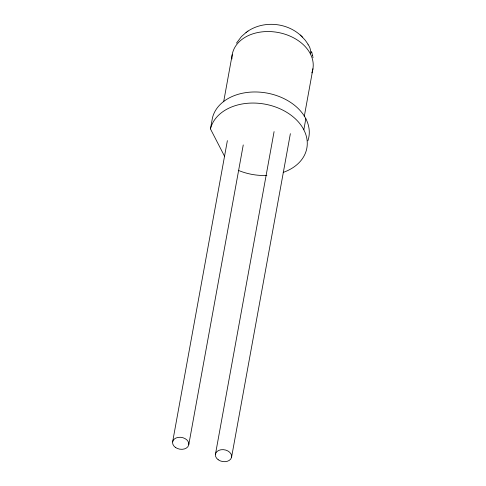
<?xml version="1.0" encoding="UTF-8"?>
<svg xmlns="http://www.w3.org/2000/svg" width="486" height="486" viewBox="0 0 486 486"><rect width="100%" height="100%" fill="white"/><g stroke="black" fill="none" stroke-linecap="round" stroke-linejoin="round"><path stroke-width="0.73" d="M310.36 53.831C310.979 50.568 310.177 47.069 307.99 44.536M224.605 156.37L210.45 128.905L212.461 117.831A49.165 35.721 10.3 0 1 270.629 93.841A49.165 35.721 10.3 0 1 307.869 140.812M223.663 101.744L232.217 54.687M172.627 441.889L227.375 140.63M188.768 444.702L243.249 144.937M215.45 454.258L274.086 131.603M231.597 457.071L290.367 133.674M304.254 116.561L312.935 68.763M303.823 129.805L305.84 118.724M236.433 43.187L241.451 36.541L246.475 32.167M246.007 32.495C262.082 20.266 286.576 22.058 301.144 35.861M247.508 31.438L247.982 31.104M301.551 36.243L305.323 40.326L308.16 44.414M300.245 35.016L302.383 37.027M311.72 52.227L312.686 55.841L312.607 55.495M311.453 51.419L311.787 52.403M312.808 56.443L313.02 57.621M210.45 128.905A49.165 35.721 10.3 0 1 286.375 112.096A49.165 35.721 10.3 0 1 283.168 172.409M266.863 175.44A49.165 35.721 10.3 0 1 238.292 170.343M231.925 58.94A40.97 29.768 10.3 0 1 277.506 32.368A40.97 29.768 10.3 0 1 311.824 72.87M175.355 447.369A8.195 5.954 10.3 0 0 188.677 445.115A8.195 5.954 10.3 0 0 178.058 437.4A8.195 5.954 10.3 0 0 175.355 447.369M218.184 459.738A8.195 5.954 10.3 0 0 231.506 457.484A8.195 5.954 10.3 0 0 220.881 449.769A8.195 5.954 10.3 0 0 218.184 459.738"/></g></svg>
